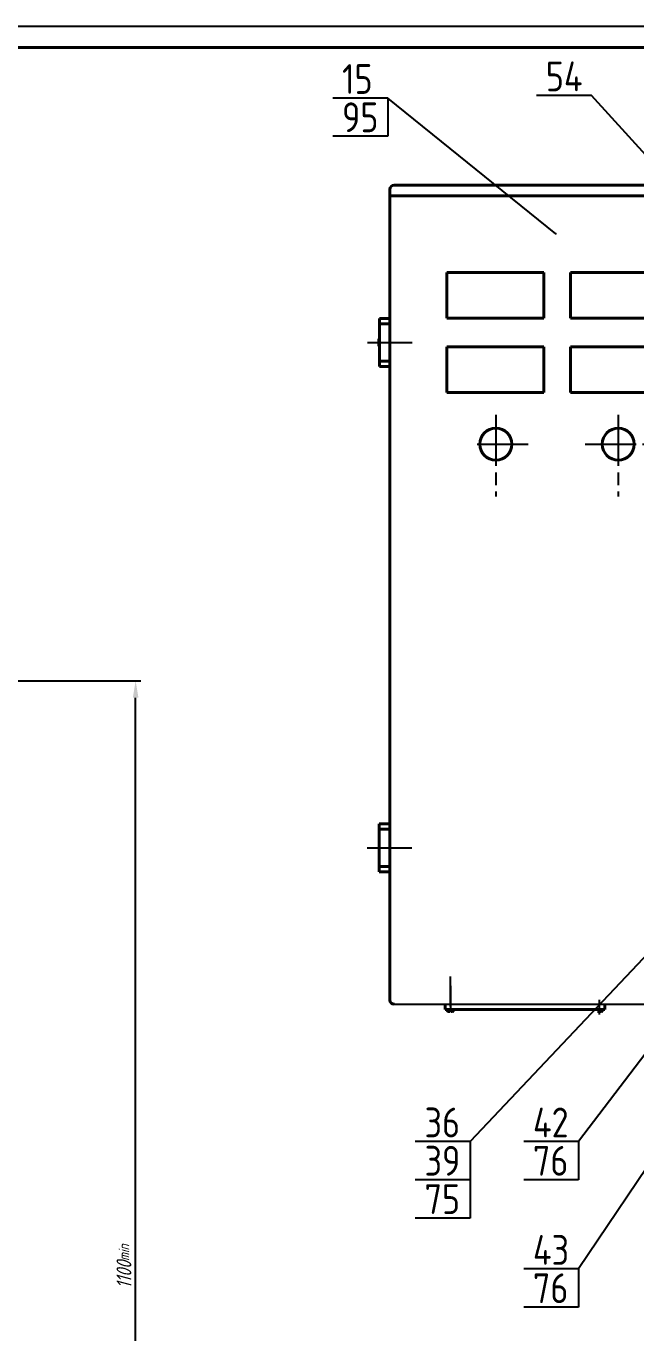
# Model space of a CAD drawing. Header units: millimetres. Extents: x -80 to 1055, y -404 to 589.
# Drawn here: x 437.2 to 580.4, y 281.8 to 588.9 of the extents above; entities that cross this region are included whole.
import ezdxf

# ---------------------------------------------------------------- set-up
doc = ezdxf.new("R2010")
doc.units = ezdxf.units.MM
doc.linetypes.add('AM_ISO08W050', pattern=[18, 12, -1.5, 3, -1.5])
doc.linetypes.add('CENTER2', pattern=[28.575, 19.05, -3.175, 3.175, -3.175])
doc.layers.add('AM_7', color=5, linetype='AM_ISO08W050', lineweight=25)
doc.layers.add('ASHADE', color=7, linetype='Continuous', lineweight=40)
doc.layers.add('TIN', color=164, linetype='Continuous')
doc.layers.add('Слой4', color=94, linetype='CENTER2')
doc.styles.add('ROMANC', font='romanc.shx', dxfattribs={"width": 0.75, "oblique": 15})
doc.styles.get("Standard").update_dxf_attribs({"font": 'romanc.shx', "width": 0.8})
doc.dimstyles.new('Масш.0.25', dxfattribs={"dimtxt": 3.5, "dimasz": 4, "dimexe": 1.25, "dimexo": 0.0625, "dimgap": 1, "dimtad": 1, "dimdec": 0, "dimlfac": 4, "dimzin": 0, "dimdsep": 46, "dimtxsty": 'ROMANC', "dimcen": -0.09, "dimadec": 0, "dimazin": 0, "dimtfac": 1, "dimtdec": 0, "dimtmove": 0, "dimatfit": 3, "dimfxl": 1, "dimtolj": 1, "dimtzin": 0, "dimarcsym": 0})
doc.dimstyles.new('Масш.0.5', dxfattribs={"dimtxt": 3.5, "dimasz": 4, "dimexe": 1.25, "dimexo": 0.0625, "dimgap": 1, "dimtad": 1, "dimtoh": 1, "dimdec": 0, "dimlfac": 2, "dimzin": 0, "dimdsep": 46, "dimtxsty": 'ROMANC', "dimcen": -0.09, "dimadec": 1, "dimazin": 0, "dimtfac": 1, "dimtdec": 0, "dimtmove": 0, "dimatfit": 3, "dimfxl": 1, "dimtolj": 1, "dimtzin": 0, "dimarcsym": 0})

# ---------------------------------------------------------------- blocks, each defined once
blk = doc.blocks.new('*D18')
at = {"layer": 'Defpoints', "color": 0}
for p in [(413.98, 435.01), (462.89, 435.01), (343.38, 159.73)]:
    blk.add_point(p, dxfattribs=at)
at = {"layer": 'TIN', "color": 0, "lineweight": -2}
for p, q in [((414.04, 435.01), (464.14, 435.01)), ((462.89, 163.73), (462.89, 431.01)), ((343.44, 159.73), (464.14, 159.73))]:
    blk.add_line(p, q, dxfattribs=at)
at = {"layer": 'TIN', "color": 0}
for points in [[(462.22, 431.01), (463.55, 431.01), (462.89, 435.01)], [(462.22, 163.73), (463.55, 163.73), (462.89, 159.73)]]:
    blk.add_solid(points, dxfattribs=at)
at = {"layer": 'TIN', "color": 0, "insert": (460.14, 297.37), "char_height": 3.5, "attachment_point": 5, "rotation": 90, "style": 'ROMANC'}
blk.add_mtext('\\A1;1100{\\H0.7143x;min}', dxfattribs=at)

msp = doc.modelspace()

# ---------------------------------------------------------------- linework, layer by layer
msp.add_line((523.58, 358.99), (599.08, 358.99))
at = {"layer": 'AM_7'}
for p, q in [((517.32, 514.49), (527.85, 514.49)), ((547.5, 497.49), (547.5, 478.33)), ((576.25, 497.49), (576.25, 478.33)), ((543.13, 490.61), (556.14, 490.61)), ((568.47, 490.61), (585.96, 490.61)), ((517.27, 395.74), (527.8, 395.74)), ((536.83, 363.33), (536.83, 357.74)), ((571.83, 356.58), (571.83, 360.05))]:
    msp.add_line(p, q, dxfattribs=at)
at = {"layer": 'ASHADE', "lineweight": 40}
msp.add_line((13.02, 583.85), (828.02, 583.85), dxfattribs=at)
at = {"layer": 'ASHADE'}
for p, q in [((522.58, 550.49), (522.58, 359.99)), ((599.08, 551.49), (523.58, 551.49)), ((600.08, 548.99), (522.58, 548.99)), ((536.25, 530.99), (536, 530.99)), ((536, 530.99), (536, 520.49)), ((536, 530.99), (558.75, 530.99)), ((558.75, 530.99), (558.75, 520.24)), ((565, 530.99), (587.75, 530.99)), ((565, 530.99), (565, 520.49)), ((565.25, 530.99), (565, 530.99)), ((520.13, 508.86), (520.13, 520.11)), ((520.13, 520.11), (522.63, 520.11)), ((536, 520.49), (536, 520.24)), ((536, 520.24), (558.75, 520.24)), ((565, 520.49), (565, 520.24)), ((565, 520.24), (587.75, 520.24)), ((520.13, 518.86), (522.63, 518.86)), ((520.02, 515.36), (520.02, 513.61)), ((520.13, 515.36), (520.02, 515.36)), ((520.02, 513.61), (520.13, 513.61)), ((536, 513.49), (558.75, 513.49)), ((536, 513.49), (536, 502.99)), ((536.25, 513.49), (536, 513.49)), ((558.75, 513.49), (558.75, 502.74)), ((565.25, 513.49), (565, 513.49)), ((565, 513.49), (565, 502.99)), ((565, 513.49), (587.75, 513.49)), ((522.63, 510.11), (520.13, 510.11)), ((520.13, 508.86), (522.63, 508.86)), ((536, 502.99), (536, 502.74)), ((536, 502.74), (558.75, 502.74)), ((565, 502.99), (565, 502.74)), ((565, 502.74), (587.75, 502.74)), ((520.08, 401.36), (522.58, 401.36)), ((520.08, 401.36), (520.08, 390.11)), ((522.58, 400.11), (520.08, 400.11)), ((520.08, 391.36), (522.58, 391.36)), ((520.08, 390.11), (522.58, 390.11)), ((535.58, 358.99), (535.58, 357.74)), ((535.58, 357.74), (573.08, 357.74)), ((537.58, 357.74), (536.08, 357.74)), ((536.08, 357.59), (536.08, 357.74)), ((536.72, 357.29), (536.38, 357.29)), ((536.72, 357.29), (536.72, 357.54)), ((536.72, 357.54), (536.83, 357.54)), ((536.95, 357.54), (536.83, 357.54)), ((536.91, 357.74), (537.58, 357.74)), ((536.95, 357.29), (536.95, 357.54)), ((536.95, 357.29), (537.28, 357.29)), ((537.58, 357.59), (537.58, 357.74)), ((572.58, 357.74), (571.08, 357.74)), ((571.72, 357.29), (571.38, 357.29)), ((571.72, 357.54), (571.83, 357.54)), ((571.72, 357.29), (571.72, 357.54)), ((571.95, 357.54), (571.83, 357.54)), ((571.91, 357.74), (572.58, 357.74)), ((571.95, 357.29), (571.95, 357.54)), ((571.95, 357.29), (572.28, 357.29)), ((572.58, 357.59), (572.58, 357.74)), ((573.08, 357.74), (573.08, 358.99))]:
    msp.add_line(p, q, dxfattribs=at)
for centre in [(547.5, 490.61), (576.25, 490.61)]:
    msp.add_circle(centre, 3.75, dxfattribs=at)
for centre, radius, start, end in [((523.58, 550.49), 1, 90, 180), ((523.58, 359.99), 1, 180, 270), ((536.38, 357.59), 0.3, 180, 270), ((537.28, 357.59), 0.3, 270, 0), ((572.28, 357.59), 0.3, 270, 0)]:
    msp.add_arc(centre, radius, start, end, dxfattribs=at)
at = {"layer": 'TIN'}
for p, q in [((-6.98, 588.85), (833.02, 588.85)), ((522.09, 571.96), (509.19, 571.96)), ((522.09, 571.96), (522.09, 562.96)), ((569.95, 572.57), (557.05, 572.57)), ((522.09, 562.96), (509.19, 562.96)), ((541.47, 326.74), (528.58, 326.74)), ((541.47, 326.74), (541.47, 317.74)), ((566.93, 326.74), (554.04, 326.74)), ((566.93, 326.74), (566.93, 317.74)), ((541.47, 317.74), (528.58, 317.74)), ((541.47, 317.74), (541.47, 308.74)), ((566.93, 317.74), (554.04, 317.74)), ((541.47, 308.74), (528.58, 308.74)), ((566.93, 296.79), (554.04, 296.79)), ((566.93, 296.79), (566.93, 287.79)), ((566.93, 287.79), (554.04, 287.79))]:
    msp.add_line(p, q, dxfattribs=at)
at = {"layer": 'Слой4', "ltscale": 0.5}
msp.add_line((536.83, 358.46), (536.83, 365.52), dxfattribs=at)

# ---------------------------------------------------------------- texts
at = {"layer": 'ASHADE', "width": 0.8}
for s, p in [('54', (559.24, 573.54)), ('15', (511.38, 572.93)), ('95', (511.38, 563.93)), ('36', (530.76, 327.71)), ('42', (556.22, 327.71)), ('39', (530.76, 318.71)), ('76', (556.22, 318.71)), ('75', (530.76, 309.71)), ('43', (556.22, 297.76)), ('76', (556.22, 288.76))]:
    msp.add_text(s, height=7, dxfattribs=at).set_placement(p)

# ---------------------------------------------------------------- dimensions: what is measured, and where the dimension line sits
at = {"layer": 'TIN'}
dim = msp.add_linear_dim(base=(462.89, 435.01), p1=(343.38, 159.73), p2=(413.98, 435.01), angle=90, text='1100{\\H0.7143x;min}', dimstyle='Масш.0.25', dxfattribs=at)
dim.commit()
dim.dimension.update_dxf_attribs({"geometry": '*D18', "text_midpoint": (460.14, 297.37)})

# ---------------------------------------------------------------- leaders
at = {"layer": 'TIN', "ltscale": 0.5}
for points in [[(561.57, 540.08), (522.09, 571.96)], [(628.57, 508.04), (569.95, 572.57)], [(631.68, 422.35), (541.47, 326.74)], [(628.48, 407.63), (566.93, 326.74)], [(619.08, 374.34), (566.93, 296.79)]]:
    msp.add_leader(points, dimstyle='Масш.0.5', override={"dimasz": 2, "dimgap": 1, "dimtad": 0, "dimldrblk": 'DotSmall'}, dxfattribs=at)

doc.saveas('drawing.dxf')
